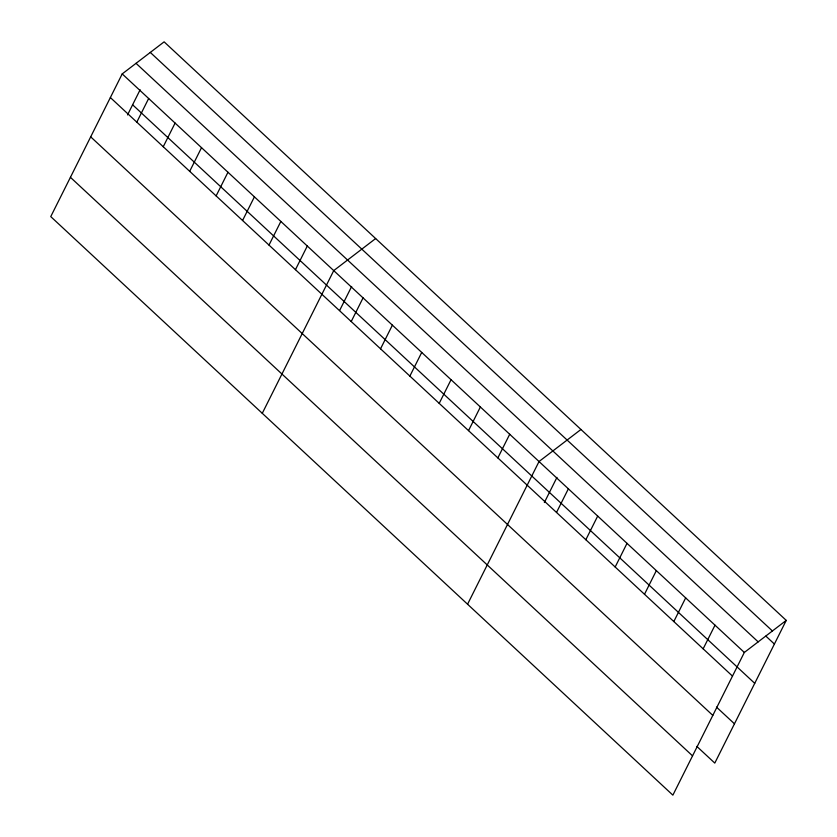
<?xml version="1.0" encoding="UTF-8"?>
<svg xmlns="http://www.w3.org/2000/svg" width="837" height="837" viewBox="0 0 837 837"><rect width="100%" height="100%" fill="white"/><g stroke="black" fill="none" stroke-linecap="round" stroke-linejoin="round"><path stroke-width="1.26" d="M122.212 73.907L50.754 216.605L672.875 795.15L744.334 652.452L786.246 620.395L164.125 41.85L122.212 73.907L744.334 652.452M127.538 114.91L140.135 89.768M136.808 122.15L148.651 98.494M163.246 146.737L175.09 123.081M189.685 171.323L201.529 147.668M216.124 195.91L227.967 172.255M242.563 220.497L254.417 196.841M269.001 245.084L280.855 221.428M295.451 269.681L307.294 246.026M262.274 413.311L333.733 270.613L375.646 238.555M339.623 310.496L351.655 286.474M351.216 321.544L363.059 297.888M380.542 348.809L392.386 325.154M409.868 376.085L421.722 352.429M439.205 403.361L451.049 379.705M468.532 430.636L480.375 406.981M497.858 457.912L509.702 434.257M467.569 604.23L539.028 461.532L580.951 429.475M544.364 502.535L556.95 477.393M556.511 512.464L568.365 488.808M585.848 539.729L597.691 516.073M615.174 567.005L627.018 543.349M644.5 594.28L656.344 570.625M673.827 621.556L685.67 597.9M703.153 648.832L715.007 625.176M786.246 620.395L714.788 763.093L696.813 746.384M150.294 52.428L772.415 630.972M765.886 636.13L774.403 644.051M136.044 63.33L758.165 641.874M132.612 104.792L754.733 683.337M110.369 97.563L732.49 676.108M716.482 707.098L734.457 723.806M90.689 136.85L712.81 715.394M70.423 177.318L692.544 755.863"/></g></svg>
